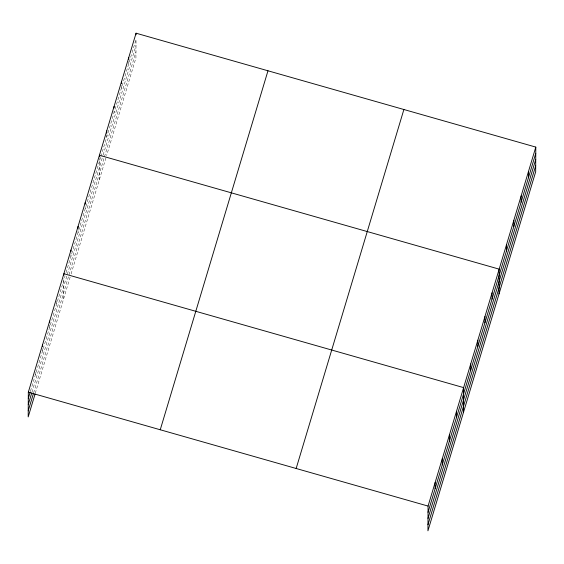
<?xml version="1.0" encoding="UTF-8"?>
<svg xmlns="http://www.w3.org/2000/svg" width="564" height="564" viewBox="0 0 564 564"><rect width="100%" height="100%" fill="white"/><g stroke="black" fill="none" stroke-linecap="round" stroke-linejoin="round"><path stroke-width="0.42" stroke-dasharray="2.82 2.11" d="M35.405 374.722L35.419 372.381M42.519 351.034L42.533 348.693M49.625 327.339L49.639 324.998M56.738 303.643L56.752 301.303M63.753 298.441L63.859 278.397M70.958 256.26L70.965 254.702M78.072 232.572L78.079 231.007M85.178 208.877L85.185 207.319M99.306 179.979L99.419 158.371M106.723 137.08L106.737 134.74M114.048 112.673L114.062 111.108M121.38 88.259L121.394 85.136M128.705 63.852L128.712 61.511M30.505 391.064L65.072 275.866M66.051 272.602L100.66 157.285M100.914 156.439L136.03 39.438L135.931 57.923L106.631 155.565M31.944 392.262L102.902 155.805M103.156 154.966L135.994 45.536M33.629 392.826L135.966 51.825M35.313 393.207L70.62 275.563M71.106 273.928L106.124 157.25"/><path stroke-width="0.85" d="M535.8 147.098L428.069 506.077L427.942 530.802L535.673 171.823L535.8 147.098L136.058 33.198L28.327 392.177L28.2 416.902L35.067 394.024M42.54 346.352L42.547 344.794M49.653 322.657L49.66 321.099M63.873 275.274L63.88 273.716L463.622 387.616L463.488 412.34M70.986 251.579L70.993 250.021M78.086 228.667L78.1 226.326M85.206 204.196L85.213 202.638M99.426 156.813L99.433 155.248L499.168 269.148L499.041 293.879M106.744 133.182L106.758 130.841M114.076 107.992L114.083 106.427M121.401 83.578L121.408 82.02M128.726 59.171L128.733 57.606M136.051 34.756L136.058 33.198M435.147 488.621L435.175 482.382M442.254 464.933L442.289 458.694M449.367 441.238L449.402 434.999M456.48 417.543L456.509 411.304M470.7 370.16L470.728 363.921M477.807 346.472L477.842 340.226M484.92 322.777L484.948 316.538M492.027 299.082L492.062 292.843M506.465 250.98L506.5 244.741M513.79 226.573L513.825 220.327M521.115 202.159L521.15 195.919M528.44 177.752L528.475 171.505M28.299 398.417L30.259 391.881M28.263 404.515L31.697 393.08M28.235 410.803L33.382 393.644M160.246 429.761L267.978 70.782M296.156 468.487L403.887 109.508M428.034 512.316L535.765 153.337M428.005 518.415L535.737 159.436M427.97 524.703L535.701 165.724M28.327 392.177L428.069 506.077"/></g></svg>
